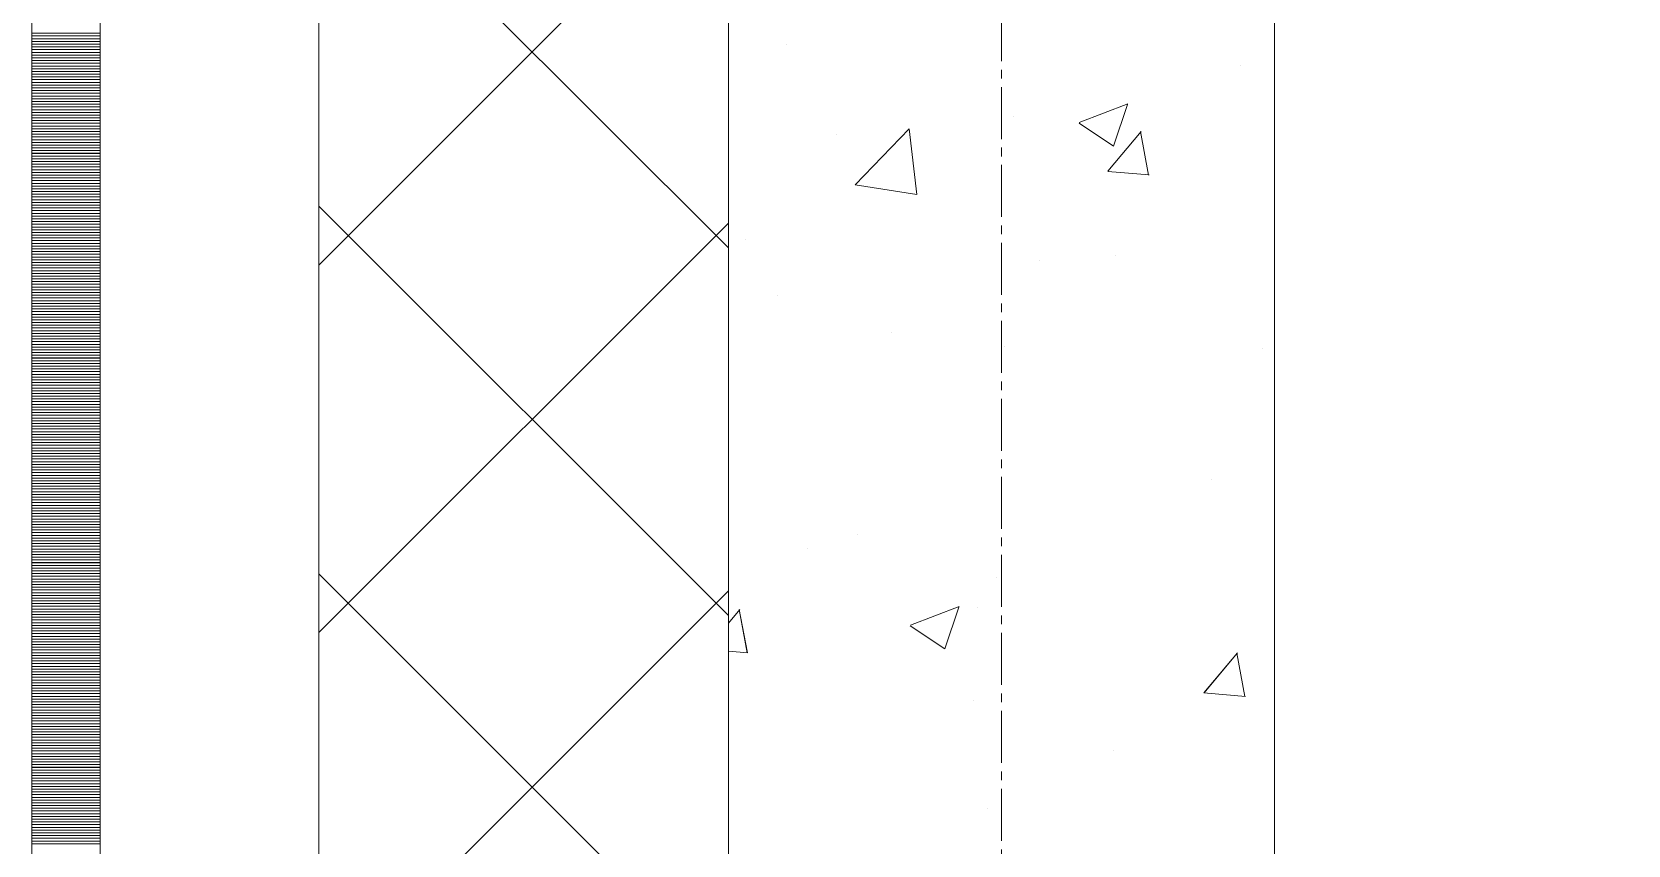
# Model space of a CAD drawing. Header units: millimetres. Extents: x 470010 to 1231400, y -134005 to 421770.
# Drawn here: x 806168 to 806752, y 157447 to 157745 of the extents above; entities that cross this region are included whole.
import ezdxf
from ezdxf.enums import TextEntityAlignment as Align

# ---------------------------------------------------------------- set-up
doc = ezdxf.new("R2010")
doc.units = ezdxf.units.MM
doc.linetypes.add('CENTER2', pattern=[28.575, 19.05, -3.175, 3.175, -3.175])
doc.linetypes.add('DASHED', pattern=[19.05, 12.7, -6.35])
doc.layers.get('Defpoints').update_dxf_attribs({"color": 140})
doc.layers.add('АР_Делит', color=120, linetype='Continuous', lineweight=0, plot=False)
for name, color, linetype, lineweight in [('АР_Стены ПЕНОблок', 52, 'Continuous', 20), ('АР_Тонкая', 254, 'Continuous', 5), ('АР_Утеплитель', 31, 'Continuous', 0), ('АР_Штриховка', 8, 'Continuous', 0)]:
    doc.layers.add(name, color=color, linetype=linetype, lineweight=lineweight)
doc.layers.add('РД_Оси_100', color=7, linetype='Continuous', lineweight=0, true_color=0x525252)
doc.styles.add('style1', font='ARIALN.TTF')

# ---------------------------------------------------------------- blocks, each defined once
blk = doc.blocks.new('СОШ_2200_АР_ОСИ_М100_28.05.24')
at = {"layer": 'АР_Делит', "color": 251, "linetype": 'DASHED', "true_color": 0x636466}
blk.add_lwpolyline([(114955, 135155), (114955, -355), (93595.036, -355), (93595.036, 13855), (94145, 13855), (94145, 68320), (66055, 68320), (66055, 13857.73), (83455, 13857.73), (83455, -355), (45245, -355), (45245, 13145), (44695, 13145), (44695, 26755), (45245, 26755), (45245, 68320), (20455, 68320), (20455, 26755), (27955, 26755), (27955, 13145), (-355, 13145), (-355, 100855)], dxfattribs=at)
at = {"layer": 'РД_Оси_100', "color": 251, "linetype": 'CENTER2', "true_color": 0x636466}
blk.add_line((0, -6155), (0, 139938.679), dxfattribs=at)
blk = doc.blocks.new('A$C9108343f')
at = {"layer": 'АР_Стены ПЕНОблок', "color": 18, "linetype": 'Continuous', "lineweight": 20, "true_color": 0x000000}
for p, q in [((140704.09, 313879.49), (140704.09, 237679.49)), ((140904.09, 237679.49), (140904.09, 313879.49))]:
    blk.add_line(p, q, dxfattribs=at)
at = {"layer": 'АР_Тонкая', "color": 18, "linetype": 'Continuous', "lineweight": 5, "true_color": 0x000000}
for p, q in [((140449.09, 313879.49), (140449.09, 237679.49)), ((140474.09, 313879.49), (140474.09, 237679.49)), ((140474.09, 237679.49), (140474.09, 313879.49)), ((140554.09, 237679.49), (140554.09, 313879.49))]:
    blk.add_line(p, q, dxfattribs=at)
at = {"layer": 'АР_Утеплитель', "color": 18, "linetype": 'Continuous', "lineweight": 0, "true_color": 0x000000}
for p, q in [((140554.09, 313879.49), (140554.09, 237679.49)), ((140704.09, 237679.49), (140704.09, 313879.49))]:
    blk.add_line(p, q, dxfattribs=at)
at = {"layer": 'АР_Штриховка', "color": 18, "linetype": 'Continuous', "lineweight": 0, "true_color": 0x000000}
for p, q in [((140704.09, 258032.58), (140554.09, 258182.58)), ((140554.09, 258026.3), (140704.09, 258176.3)), ((140449.09, 258111.24), (140474.09, 258111.24)), ((140449.09, 258110.24), (140474.09, 258110.24)), ((140449.09, 258109.24), (140474.09, 258109.24)), ((140449.09, 258108.24), (140474.09, 258108.24)), ((140449.09, 258107.24), (140474.09, 258107.24)), ((140449.09, 258106.24), (140474.09, 258106.24)), ((140449.09, 258105.24), (140474.09, 258105.24)), ((140725.22, 258106.95), (140725.22, 258106.95)), ((140449.09, 258104.24), (140474.09, 258104.24)), ((140449.09, 258103.24), (140474.09, 258103.24)), ((140449.09, 258102.24), (140474.09, 258102.24)), ((140449.09, 258101.24), (140474.09, 258101.24)), ((140449.09, 258100.24), (140474.09, 258100.24)), ((140449.09, 258099.24), (140474.09, 258099.24)), ((140891.65, 258099.44), (140891.65, 258099.44)), ((140449.09, 258098.24), (140474.09, 258098.24)), ((140449.09, 258097.24), (140474.09, 258097.24)), ((140449.09, 258096.24), (140474.09, 258096.24)), ((140449.09, 258095.24), (140474.09, 258095.24)), ((140449.09, 258094.24), (140474.09, 258094.24)), ((140449.09, 258093.24), (140474.09, 258093.24)), ((140449.09, 258092.24), (140474.09, 258092.24)), ((140449.09, 258091.24), (140474.09, 258091.24)), ((140449.09, 258090.24), (140474.09, 258090.24)), ((140449.09, 258089.24), (140474.09, 258089.24)), ((140449.09, 258088.24), (140474.09, 258088.24)), ((140449.09, 258087.24), (140474.09, 258087.24)), ((140449.09, 258086.24), (140474.09, 258086.24)), ((140449.09, 258085.24), (140474.09, 258085.24)), ((140449.09, 258084.24), (140474.09, 258084.24)), ((140449.09, 258083.24), (140474.09, 258083.24)), ((140449.09, 258082.24), (140474.09, 258082.24)), ((140449.09, 258081.24), (140474.09, 258081.24)), ((140832.57, 258078.52), (140850.36, 258085.35)), ((140845.13, 258069.81), (140850.28, 258085.16)), ((140449.09, 258080.24), (140474.09, 258080.24)), ((140449.09, 258079.24), (140474.09, 258079.24)), ((140449.09, 258078.24), (140474.09, 258078.24)), ((140449.09, 258077.24), (140474.09, 258077.24)), ((140449.09, 258076.24), (140474.09, 258076.24)), ((140449.09, 258075.24), (140474.09, 258075.24)), ((140750.51, 258055.65), (140770.29, 258076.26)), ((140773.06, 258052.14), (140770.26, 258076.26)), ((140808.41, 258080.91), (140808.41, 258080.91)), ((140832.48, 258078.33), (140845.12, 258069.81)), ((140843, 258060.65), (140855.25, 258075.24)), ((140857.98, 258059.27), (140855.04, 258075.19)), ((140449.09, 258074.24), (140474.09, 258074.24)), ((140449.09, 258073.24), (140474.09, 258073.24)), ((140449.09, 258072.24), (140474.09, 258072.24)), ((140449.09, 258071.24), (140474.09, 258071.24)), ((140449.09, 258070.24), (140474.09, 258070.24)), ((140743.52, 258074.02), (140743.52, 258074.02)), ((140449.09, 258069.24), (140474.09, 258069.24)), ((140449.09, 258068.24), (140474.09, 258068.24)), ((140449.09, 258067.24), (140474.09, 258067.24)), ((140449.09, 258066.24), (140474.09, 258066.24)), ((140449.09, 258065.24), (140474.09, 258065.24)), ((140449.09, 258064.24), (140474.09, 258064.24)), ((140449.09, 258063.24), (140474.09, 258063.24)), ((140449.09, 258062.24), (140474.09, 258062.24)), ((140449.09, 258061.24), (140474.09, 258061.24)), ((140449.09, 258060.24), (140474.09, 258060.24)), ((140449.09, 258059.24), (140474.09, 258059.24)), ((140449.09, 258058.24), (140474.09, 258058.24)), ((140843, 258060.64), (140858.18, 258059.31)), ((140449.09, 258057.24), (140474.09, 258057.24)), ((140449.09, 258056.24), (140474.09, 258056.24)), ((140449.09, 258055.24), (140474.09, 258055.24)), ((140449.09, 258054.24), (140474.09, 258054.24)), ((140449.09, 258053.24), (140474.09, 258053.24)), ((140449.09, 258052.24), (140474.09, 258052.24)), ((140750.48, 258055.7), (140773.07, 258052.2)), ((140449.09, 258051.24), (140474.09, 258051.24)), ((140449.09, 258050.24), (140474.09, 258050.24)), ((140449.09, 258049.24), (140474.09, 258049.24)), ((140449.09, 258048.24), (140474.09, 258048.24)), ((140449.09, 258047.24), (140474.09, 258047.24)), ((140449.09, 258046.24), (140474.09, 258046.24)), ((140704.09, 257897.88), (140554.09, 258047.88)), ((140449.09, 258045.24), (140474.09, 258045.24)), ((140449.09, 258044.24), (140474.09, 258044.24)), ((140449.09, 258043.24), (140474.09, 258043.24)), ((140449.09, 258042.24), (140474.09, 258042.24)), ((140449.09, 258041.24), (140474.09, 258041.24)), ((140449.09, 258040.24), (140474.09, 258040.24)), ((140554.09, 257891.59), (140704.09, 258041.59)), ((140449.09, 258039.24), (140474.09, 258039.24)), ((140449.09, 258038.24), (140474.09, 258038.24)), ((140449.09, 258037.24), (140474.09, 258037.24)), ((140449.09, 258036.24), (140474.09, 258036.24)), ((140449.09, 258035.24), (140474.09, 258035.24)), ((140710.42, 258035.7), (140710.42, 258035.7)), ((140449.09, 258034.24), (140474.09, 258034.24)), ((140449.09, 258033.24), (140474.09, 258033.24)), ((140449.09, 258032.24), (140474.09, 258032.24)), ((140449.09, 258031.24), (140474.09, 258031.24)), ((140449.09, 258030.24), (140474.09, 258030.24)), ((140449.09, 258029.24), (140474.09, 258029.24)), ((140846.01, 258029.97), (140846.01, 258029.97)), ((140449.09, 258028.24), (140474.09, 258028.24)), ((140449.09, 258027.24), (140474.09, 258027.24)), ((140449.09, 258026.24), (140474.09, 258026.24)), ((140449.09, 258025.24), (140474.09, 258025.24)), ((140449.09, 258024.24), (140474.09, 258024.24)), ((140449.09, 258023.24), (140474.09, 258023.24)), ((140818.18, 258027.81), (140818.18, 258027.81)), ((140449.09, 258022.24), (140474.09, 258022.24)), ((140449.09, 258021.24), (140474.09, 258021.24)), ((140449.09, 258020.24), (140474.09, 258020.24)), ((140449.09, 258019.24), (140474.09, 258019.24)), ((140449.09, 258018.24), (140474.09, 258018.24)), ((140449.09, 258017.24), (140474.09, 258017.24)), ((140449.09, 258016.24), (140474.09, 258016.24)), ((140449.09, 258015.24), (140474.09, 258015.24)), ((140449.09, 258014.24), (140474.09, 258014.24)), ((140449.09, 258013.24), (140474.09, 258013.24)), ((140449.09, 258012.24), (140474.09, 258012.24)), ((140449.09, 258011.24), (140474.09, 258011.24)), ((140721.98, 258015.15), (140721.98, 258015.15)), ((140449.09, 258010.24), (140474.09, 258010.24)), ((140449.09, 258009.24), (140474.09, 258009.24)), ((140449.09, 258008.24), (140474.09, 258008.24)), ((140449.09, 258007.24), (140474.09, 258007.24)), ((140449.09, 258006.24), (140474.09, 258006.24)), ((140449.09, 258005.24), (140474.09, 258005.24)), ((140449.09, 258004.24), (140474.09, 258004.24)), ((140449.09, 258003.24), (140474.09, 258003.24)), ((140449.09, 258002.24), (140474.09, 258002.24)), ((140449.09, 258001.24), (140474.09, 258001.24)), ((140449.09, 258000.24), (140474.09, 258000.24)), ((140449.09, 257999.24), (140474.09, 257999.24)), ((140763.97, 258001.58), (140763.97, 258001.58)), ((140449.09, 257998.24), (140474.09, 257998.24)), ((140449.09, 257997.24), (140474.09, 257997.24)), ((140449.09, 257996.24), (140474.09, 257996.24)), ((140449.09, 257995.24), (140474.09, 257995.24)), ((140449.09, 257994.24), (140474.09, 257994.24)), ((140805.32, 257996.36), (140805.32, 257996.36)), ((140899.56, 257995.86), (140899.56, 257995.86)), ((140449.09, 257993.24), (140474.09, 257993.24)), ((140449.09, 257992.24), (140474.09, 257992.24)), ((140449.09, 257991.24), (140474.09, 257991.24)), ((140449.09, 257990.24), (140474.09, 257990.24)), ((140449.09, 257989.24), (140474.09, 257989.24)), ((140449.09, 257988.24), (140474.09, 257988.24)), ((140449.09, 257987.24), (140474.09, 257987.24)), ((140449.09, 257986.24), (140474.09, 257986.24)), ((140449.09, 257985.24), (140474.09, 257985.24)), ((140449.09, 257984.24), (140474.09, 257984.24)), ((140449.09, 257983.24), (140474.09, 257983.24)), ((140449.09, 257982.24), (140474.09, 257982.24)), ((140449.09, 257981.24), (140474.09, 257981.24)), ((140449.09, 257980.24), (140474.09, 257980.24)), ((140449.09, 257979.24), (140474.09, 257979.24)), ((140449.09, 257978.24), (140474.09, 257978.24)), ((140449.09, 257977.24), (140474.09, 257977.24)), ((140449.09, 257976.24), (140474.09, 257976.24)), ((140449.09, 257975.24), (140474.09, 257975.24)), ((140449.09, 257974.24), (140474.09, 257974.24)), ((140449.09, 257973.24), (140474.09, 257973.24)), ((140449.09, 257972.24), (140474.09, 257972.24)), ((140449.09, 257971.24), (140474.09, 257971.24)), ((140449.09, 257970.24), (140474.09, 257970.24)), ((140449.09, 257969.24), (140474.09, 257969.24)), ((140449.09, 257968.24), (140474.09, 257968.24)), ((140449.09, 257967.24), (140474.09, 257967.24)), ((140449.09, 257966.24), (140474.09, 257966.24)), ((140449.09, 257965.24), (140474.09, 257965.24)), ((140449.09, 257964.24), (140474.09, 257964.24)), ((140449.09, 257963.24), (140474.09, 257963.24)), ((140449.09, 257962.24), (140474.09, 257962.24)), ((140449.09, 257961.24), (140474.09, 257961.24)), ((140449.09, 257960.24), (140474.09, 257960.24)), ((140449.09, 257959.24), (140474.09, 257959.24)), ((140449.09, 257958.24), (140474.09, 257958.24)), ((140449.09, 257957.24), (140474.09, 257957.24)), ((140449.09, 257956.24), (140474.09, 257956.24)), ((140449.09, 257955.24), (140474.09, 257955.24)), ((140449.09, 257954.24), (140474.09, 257954.24)), ((140449.09, 257953.24), (140474.09, 257953.24)), ((140449.09, 257952.24), (140474.09, 257952.24)), ((140449.09, 257951.24), (140474.09, 257951.24)), ((140449.09, 257950.24), (140474.09, 257950.24)), ((140449.09, 257949.24), (140474.09, 257949.24)), ((140449.09, 257948.24), (140474.09, 257948.24)), ((140449.09, 257947.24), (140474.09, 257947.24)), ((140881.16, 257947.89), (140881.16, 257947.89)), ((140449.09, 257946.24), (140474.09, 257946.24)), ((140449.09, 257945.24), (140474.09, 257945.24)), ((140449.09, 257944.24), (140474.09, 257944.24)), ((140449.09, 257943.24), (140474.09, 257943.24)), ((140449.09, 257942.24), (140474.09, 257942.24)), ((140449.09, 257941.24), (140474.09, 257941.24)), ((140449.09, 257940.24), (140474.09, 257940.24)), ((140449.09, 257939.24), (140474.09, 257939.24)), ((140449.09, 257938.24), (140474.09, 257938.24)), ((140449.09, 257937.24), (140474.09, 257937.24)), ((140449.09, 257936.24), (140474.09, 257936.24)), ((140449.09, 257935.24), (140474.09, 257935.24)), ((140449.09, 257934.24), (140474.09, 257934.24)), ((140449.09, 257933.24), (140474.09, 257933.24)), ((140449.09, 257932.24), (140474.09, 257932.24)), ((140449.09, 257931.24), (140474.09, 257931.24)), ((140449.09, 257930.24), (140474.09, 257930.24)), ((140449.09, 257929.24), (140474.09, 257929.24)), ((140449.09, 257928.24), (140474.09, 257928.24)), ((140449.09, 257927.24), (140474.09, 257927.24)), ((140449.09, 257926.24), (140474.09, 257926.24)), ((140449.09, 257925.24), (140474.09, 257925.24)), ((140449.09, 257924.24), (140474.09, 257924.24)), ((140449.09, 257923.24), (140474.09, 257923.24)), ((140751.36, 257927.63), (140751.36, 257927.63)), ((140449.09, 257922.24), (140474.09, 257922.24)), ((140449.09, 257921.24), (140474.09, 257921.24)), ((140449.09, 257920.24), (140474.09, 257920.24)), ((140449.09, 257919.24), (140474.09, 257919.24)), ((140449.09, 257918.24), (140474.09, 257918.24)), ((140733.03, 257922.46), (140733.03, 257922.46)), ((140449.09, 257917.24), (140474.09, 257917.24)), ((140449.09, 257916.24), (140474.09, 257916.24)), ((140449.09, 257915.24), (140474.09, 257915.24)), ((140449.09, 257914.24), (140474.09, 257914.24)), ((140449.09, 257913.24), (140474.09, 257913.24)), ((140449.09, 257912.24), (140474.09, 257912.24)), ((140704.09, 257763.18), (140554.09, 257913.18)), ((140802.23, 257911.8), (140802.23, 257911.8)), ((140449.09, 257911.24), (140474.09, 257911.24)), ((140449.09, 257910.24), (140474.09, 257910.24)), ((140449.09, 257909.24), (140474.09, 257909.24)), ((140449.09, 257908.24), (140474.09, 257908.24)), ((140449.09, 257907.24), (140474.09, 257907.24)), ((140449.09, 257906.24), (140474.09, 257906.24)), ((140554.09, 257756.89), (140704.09, 257906.89)), ((140449.09, 257905.24), (140474.09, 257905.24)), ((140449.09, 257904.24), (140474.09, 257904.24)), ((140449.09, 257903.24), (140474.09, 257903.24)), ((140449.09, 257902.24), (140474.09, 257902.24)), ((140449.09, 257901.24), (140474.09, 257901.24)), ((140449.09, 257900.24), (140474.09, 257900.24)), ((140704.09, 257895.1), (140708.3, 257900.12)), ((140711.04, 257884.15), (140708.1, 257900.07)), ((140770.77, 257894.33), (140788.55, 257901.16)), ((140783.32, 257885.62), (140788.47, 257900.97)), ((140795.48, 257900.86), (140795.48, 257900.86)), ((140449.09, 257899.24), (140474.09, 257899.24)), ((140449.09, 257898.24), (140474.09, 257898.24)), ((140449.09, 257897.24), (140474.09, 257897.24)), ((140449.09, 257896.24), (140474.09, 257896.24)), ((140449.09, 257895.24), (140474.09, 257895.24)), ((140449.09, 257894.24), (140474.09, 257894.24)), ((140770.68, 257894.14), (140783.32, 257885.62)), ((140449.09, 257893.24), (140474.09, 257893.24)), ((140449.09, 257892.24), (140474.09, 257892.24)), ((140449.09, 257891.24), (140474.09, 257891.24)), ((140449.09, 257890.24), (140474.09, 257890.24)), ((140449.09, 257889.24), (140474.09, 257889.24)), ((140449.09, 257888.24), (140474.09, 257888.24)), ((140449.09, 257887.24), (140474.09, 257887.24)), ((140449.09, 257886.24), (140474.09, 257886.24)), ((140449.09, 257885.24), (140474.09, 257885.24)), ((140449.09, 257884.24), (140474.09, 257884.24)), ((140449.09, 257883.24), (140474.09, 257883.24)), ((140704.09, 257884.82), (140711.24, 257884.19)), ((140878.24, 257869.59), (140890.49, 257884.18)), ((140893.22, 257868.21), (140890.28, 257884.13)), ((140449.09, 257882.24), (140474.09, 257882.24)), ((140449.09, 257881.24), (140474.09, 257881.24)), ((140449.09, 257880.24), (140474.09, 257880.24)), ((140449.09, 257879.24), (140474.09, 257879.24)), ((140449.09, 257878.24), (140474.09, 257878.24)), ((140449.09, 257877.24), (140474.09, 257877.24)), ((140449.09, 257876.24), (140474.09, 257876.24)), ((140449.09, 257875.24), (140474.09, 257875.24)), ((140449.09, 257874.24), (140474.09, 257874.24)), ((140449.09, 257873.24), (140474.09, 257873.24)), ((140449.09, 257872.24), (140474.09, 257872.24)), ((140449.09, 257871.24), (140474.09, 257871.24)), ((140449.09, 257870.24), (140474.09, 257870.24)), ((140449.09, 257869.24), (140474.09, 257869.24)), ((140449.09, 257868.24), (140474.09, 257868.24)), ((140449.09, 257867.24), (140474.09, 257867.24)), ((140449.09, 257866.24), (140474.09, 257866.24)), ((140449.09, 257865.24), (140474.09, 257865.24)), ((140793.9, 257866.69), (140793.9, 257866.69)), ((140878.24, 257869.58), (140893.42, 257868.25)), ((140449.09, 257864.24), (140474.09, 257864.24)), ((140449.09, 257863.24), (140474.09, 257863.24)), ((140449.09, 257862.24), (140474.09, 257862.24)), ((140449.09, 257861.24), (140474.09, 257861.24)), ((140449.09, 257860.24), (140474.09, 257860.24)), ((140449.09, 257859.24), (140474.09, 257859.24)), ((140449.09, 257858.24), (140474.09, 257858.24)), ((140449.09, 257857.24), (140474.09, 257857.24)), ((140449.09, 257856.24), (140474.09, 257856.24)), ((140449.09, 257855.24), (140474.09, 257855.24)), ((140449.09, 257854.24), (140474.09, 257854.24)), ((140449.09, 257853.24), (140474.09, 257853.24)), ((140449.09, 257852.24), (140474.09, 257852.24)), ((140449.09, 257851.24), (140474.09, 257851.24)), ((140449.09, 257850.24), (140474.09, 257850.24)), ((140449.09, 257849.24), (140474.09, 257849.24)), ((140449.09, 257848.24), (140474.09, 257848.24)), ((140844.96, 257848.57), (140844.96, 257848.57)), ((140449.09, 257847.24), (140474.09, 257847.24)), ((140449.09, 257846.24), (140474.09, 257846.24)), ((140449.09, 257845.24), (140474.09, 257845.24)), ((140449.09, 257844.24), (140474.09, 257844.24)), ((140449.09, 257843.24), (140474.09, 257843.24)), ((140449.09, 257842.24), (140474.09, 257842.24)), ((140449.09, 257841.24), (140474.09, 257841.24)), ((140449.09, 257840.24), (140474.09, 257840.24)), ((140449.09, 257839.24), (140474.09, 257839.24)), ((140449.09, 257838.24), (140474.09, 257838.24)), ((140449.09, 257837.24), (140474.09, 257837.24)), ((140449.09, 257836.24), (140474.09, 257836.24)), ((140449.09, 257835.24), (140474.09, 257835.24)), ((140449.09, 257834.24), (140474.09, 257834.24)), ((140449.09, 257833.24), (140474.09, 257833.24)), ((140449.09, 257832.24), (140474.09, 257832.24)), ((140449.09, 257831.24), (140474.09, 257831.24)), ((140449.09, 257830.24), (140474.09, 257830.24)), ((140449.09, 257829.24), (140474.09, 257829.24)), ((140449.09, 257828.24), (140474.09, 257828.24)), ((140449.09, 257827.24), (140474.09, 257827.24)), ((140449.09, 257826.24), (140474.09, 257826.24)), ((140449.09, 257825.24), (140474.09, 257825.24)), ((140449.09, 257824.24), (140474.09, 257824.24)), ((140799.15, 257827.25), (140799.15, 257827.25)), ((140449.09, 257823.24), (140474.09, 257823.24)), ((140449.09, 257822.24), (140474.09, 257822.24)), ((140449.09, 257821.24), (140474.09, 257821.24)), ((140449.09, 257820.24), (140474.09, 257820.24)), ((140449.09, 257819.24), (140474.09, 257819.24)), ((140449.09, 257818.24), (140474.09, 257818.24)), ((140449.09, 257817.24), (140474.09, 257817.24)), ((140449.09, 257816.24), (140474.09, 257816.24)), ((140449.09, 257815.24), (140474.09, 257815.24)), ((140449.09, 257814.24), (140474.09, 257814.24))]:
    blk.add_line(p, q, dxfattribs=at)
at = {"layer": 'РД_Оси_100'}
blk.add_blockref('СОШ_2200_АР_ОСИ_М100_28.05.24', (140804.09, 223079.49), dxfattribs=at)
at = {"layer": 'Defpoints', "color": 18, "true_color": 0x000000, "style": 'style1'}
for p in [(143949.34, 316089.12), (143974.98, 281639.5), (143890.4, 273244.71), (143839.99, 264276.81), (143967.75, 254892.38), (12251.96, 104178.14), (12382.58, 96023.14)]:
    blk.add_attdef('АР-ПОМЕЩЕНИЕ:НАИМЕНОВАНИЕ', text='', height=100, dxfattribs=at).set_placement(p, align=Align.MIDDLE)
at = {"layer": 'Defpoints', "color": 18, "true_color": 0x000000, "style": 'style1', "flags": 8}
for p in [(143951.3, 279099.09), (143848.34, 269251.11), (143875.33, 260094.25), (144049.74, 250824.7), (163419.28, 238153.36), (155897.46, 237965.97), (183037.2, 237965.97), (143342.94, 237876.19)]:
    blk.add_attdef('АР-ПОМЕЩЕНИЕ:НАИМЕНОВАНИЕ', text='', height=100, dxfattribs=at).set_placement(p, align=Align.MIDDLE)

msp = doc.modelspace()

# ---------------------------------------------------------------- linework, layer by layer
at = {"layer": 'АР_Стены ПЕНОблок', "color": 18, "linetype": 'Continuous', "lineweight": 20, "true_color": 0x000000}
for p, q in [((806422.706, 213513.251), (806422.706, 137313.251)), ((806622.706, 137313.251), (806622.706, 213513.251))]:
    msp.add_line(p, q, dxfattribs=at)
at = {"layer": 'АР_Тонкая', "color": 18, "linetype": 'Continuous', "lineweight": 5, "true_color": 0x000000}
for p, q in [((806167.706, 213513.251), (806167.706, 137313.251)), ((806192.706, 213513.251), (806192.706, 137313.251)), ((806192.706, 137313.251), (806192.706, 213513.251)), ((806272.706, 137313.251), (806272.706, 213513.251))]:
    msp.add_line(p, q, dxfattribs=at)
at = {"layer": 'АР_Утеплитель', "color": 18, "linetype": 'Continuous', "lineweight": 0, "true_color": 0x000000}
for p, q in [((806272.706, 213513.251), (806272.706, 137313.251)), ((806422.706, 137313.251), (806422.706, 213513.251))]:
    msp.add_line(p, q, dxfattribs=at)
at = {"layer": 'АР_Штриховка', "color": 18, "linetype": 'Continuous', "lineweight": 0, "true_color": 0x000000}
for p, q in [((806422.706, 157666.342), (806272.706, 157816.342)), ((806272.706, 157660.055), (806422.706, 157810.055)), ((806167.706, 157745), (806192.706, 157745)), ((806167.706, 157744), (806192.706, 157744)), ((806167.706, 157743), (806192.706, 157743)), ((806167.706, 157742), (806192.706, 157742)), ((806167.706, 157741), (806192.706, 157741)), ((806167.706, 157740), (806192.706, 157740)), ((806167.706, 157739), (806192.706, 157739)), ((806167.706, 157738), (806192.706, 157738)), ((806167.706, 157737), (806192.706, 157737)), ((806167.706, 157736), (806192.706, 157736)), ((806167.706, 157735), (806192.706, 157735)), ((806167.706, 157734), (806192.706, 157734)), ((806167.706, 157733), (806192.706, 157733)), ((806167.706, 157732), (806192.706, 157732)), ((806167.706, 157731), (806192.706, 157731)), ((806167.706, 157730), (806192.706, 157730)), ((806167.706, 157729), (806192.706, 157729)), ((806167.706, 157728), (806192.706, 157728)), ((806167.706, 157727), (806192.706, 157727)), ((806167.706, 157726), (806192.706, 157726)), ((806167.706, 157725), (806192.706, 157725)), ((806167.706, 157724), (806192.706, 157724)), ((806167.706, 157723), (806192.706, 157723)), ((806167.706, 157722), (806192.706, 157722)), ((806167.706, 157721), (806192.706, 157721)), ((806167.706, 157720), (806192.706, 157720)), ((806167.706, 157719), (806192.706, 157719)), ((806551.183, 157712.278), (806568.968, 157719.105)), ((806563.738, 157703.565), (806568.888, 157718.914)), ((806167.706, 157718), (806192.706, 157718)), ((806167.706, 157717), (806192.706, 157717)), ((806167.706, 157716), (806192.706, 157716)), ((806167.706, 157715), (806192.706, 157715)), ((806167.706, 157714), (806192.706, 157714)), ((806167.706, 157713), (806192.706, 157713)), ((806167.706, 157712), (806192.706, 157712)), ((806167.706, 157711), (806192.706, 157711)), ((806167.706, 157710), (806192.706, 157710)), ((806167.706, 157709), (806192.706, 157709)), ((806167.706, 157708), (806192.706, 157708)), ((806167.706, 157707), (806192.706, 157707)), ((806469.119, 157689.403), (806488.903, 157710.022)), ((806491.675, 157685.896), (806488.869, 157710.018)), ((806551.097, 157712.088), (806563.731, 157703.566)), ((806561.613, 157694.404), (806573.858, 157708.997)), ((806576.589, 157693.028), (806573.652, 157708.949)), ((806167.706, 157706), (806192.706, 157706)), ((806167.706, 157705), (806192.706, 157705)), ((806167.706, 157704), (806192.706, 157704)), ((806167.706, 157703), (806192.706, 157703)), ((806167.706, 157702), (806192.706, 157702)), ((806167.706, 157701), (806192.706, 157701)), ((806167.706, 157700), (806192.706, 157700)), ((806167.706, 157699), (806192.706, 157699)), ((806167.706, 157698), (806192.706, 157698)), ((806167.706, 157697), (806192.706, 157697)), ((806167.706, 157696), (806192.706, 157696)), ((806167.706, 157695), (806192.706, 157695)), ((806167.706, 157694), (806192.706, 157694)), ((806167.706, 157693), (806192.706, 157693)), ((806167.706, 157692), (806192.706, 157692)), ((806167.706, 157691), (806192.706, 157691)), ((806167.706, 157690), (806192.706, 157690)), ((806167.706, 157689), (806192.706, 157689)), ((806469.094, 157689.457), (806491.684, 157685.953)), ((806561.612, 157694.394), (806576.794, 157693.066)), ((806167.706, 157688), (806192.706, 157688)), ((806167.706, 157687), (806192.706, 157687)), ((806167.706, 157686), (806192.706, 157686)), ((806167.706, 157685), (806192.706, 157685)), ((806167.706, 157684), (806192.706, 157684)), ((806167.706, 157683), (806192.706, 157683)), ((806167.706, 157682), (806192.706, 157682)), ((806167.706, 157681), (806192.706, 157681)), ((806167.706, 157680), (806192.706, 157680)), ((806167.706, 157679), (806192.706, 157679)), ((806167.706, 157678), (806192.706, 157678)), ((806422.706, 157531.638), (806272.706, 157681.638)), ((806167.706, 157677), (806192.706, 157677)), ((806167.706, 157676), (806192.706, 157676)), ((806167.706, 157675), (806192.706, 157675)), ((806167.706, 157674), (806192.706, 157674)), ((806167.706, 157673), (806192.706, 157673)), ((806167.706, 157672), (806192.706, 157672)), ((806272.706, 157525.351), (806422.706, 157675.351)), ((806167.706, 157671), (806192.706, 157671)), ((806167.706, 157670), (806192.706, 157670)), ((806167.706, 157669), (806192.706, 157669)), ((806167.706, 157668), (806192.706, 157668)), ((806167.706, 157667), (806192.706, 157667)), ((806167.706, 157666), (806192.706, 157666)), ((806167.706, 157665), (806192.706, 157665)), ((806167.706, 157664), (806192.706, 157664)), ((806167.706, 157663), (806192.706, 157663)), ((806167.706, 157662), (806192.706, 157662)), ((806167.706, 157661), (806192.706, 157661)), ((806167.706, 157660), (806192.706, 157660)), ((806167.706, 157659), (806192.706, 157659)), ((806167.706, 157658), (806192.706, 157658)), ((806167.706, 157657), (806192.706, 157657)), ((806167.706, 157656), (806192.706, 157656)), ((806167.706, 157655), (806192.706, 157655)), ((806167.706, 157654), (806192.706, 157654)), ((806167.706, 157653), (806192.706, 157653)), ((806167.706, 157652), (806192.706, 157652)), ((806167.706, 157651), (806192.706, 157651)), ((806167.706, 157650), (806192.706, 157650)), ((806167.706, 157649), (806192.706, 157649)), ((806167.706, 157648), (806192.706, 157648)), ((806167.706, 157647), (806192.706, 157647)), ((806167.706, 157646), (806192.706, 157646)), ((806167.706, 157645), (806192.706, 157645)), ((806167.706, 157644), (806192.706, 157644)), ((806167.706, 157643), (806192.706, 157643)), ((806167.706, 157642), (806192.706, 157642)), ((806167.706, 157641), (806192.706, 157641)), ((806167.706, 157640), (806192.706, 157640)), ((806167.706, 157639), (806192.706, 157639)), ((806167.706, 157638), (806192.706, 157638)), ((806167.706, 157637), (806192.706, 157637)), ((806167.706, 157636), (806192.706, 157636)), ((806167.706, 157635), (806192.706, 157635)), ((806167.706, 157634), (806192.706, 157634)), ((806167.706, 157633), (806192.706, 157633)), ((806167.706, 157632), (806192.706, 157632)), ((806167.706, 157631), (806192.706, 157631)), ((806167.706, 157630), (806192.706, 157630)), ((806167.706, 157629), (806192.706, 157629)), ((806167.706, 157628), (806192.706, 157628)), ((806167.706, 157627), (806192.706, 157627)), ((806167.706, 157626), (806192.706, 157626)), ((806167.706, 157625), (806192.706, 157625)), ((806167.706, 157624), (806192.706, 157624)), ((806167.706, 157623), (806192.706, 157623)), ((806167.706, 157622), (806192.706, 157622)), ((806167.706, 157621), (806192.706, 157621)), ((806167.706, 157620), (806192.706, 157620)), ((806167.706, 157619), (806192.706, 157619)), ((806167.706, 157618), (806192.706, 157618)), ((806167.706, 157617), (806192.706, 157617)), ((806167.706, 157616), (806192.706, 157616)), ((806167.706, 157615), (806192.706, 157615)), ((806167.706, 157614), (806192.706, 157614)), ((806167.706, 157613), (806192.706, 157613)), ((806167.706, 157612), (806192.706, 157612)), ((806167.706, 157611), (806192.706, 157611)), ((806167.706, 157610), (806192.706, 157610)), ((806167.706, 157609), (806192.706, 157609)), ((806167.706, 157608), (806192.706, 157608)), ((806167.706, 157607), (806192.706, 157607)), ((806167.706, 157606), (806192.706, 157606)), ((806167.706, 157605), (806192.706, 157605)), ((806167.706, 157604), (806192.706, 157604)), ((806167.706, 157603), (806192.706, 157603)), ((806167.706, 157602), (806192.706, 157602)), ((806167.706, 157601), (806192.706, 157601)), ((806167.706, 157600), (806192.706, 157600)), ((806167.706, 157599), (806192.706, 157599)), ((806167.706, 157598), (806192.706, 157598)), ((806167.706, 157597), (806192.706, 157597)), ((806167.706, 157596), (806192.706, 157596)), ((806167.706, 157595), (806192.706, 157595)), ((806167.706, 157594), (806192.706, 157594)), ((806167.706, 157593), (806192.706, 157593)), ((806167.706, 157592), (806192.706, 157592)), ((806167.706, 157591), (806192.706, 157591)), ((806167.706, 157590), (806192.706, 157590)), ((806167.706, 157589), (806192.706, 157589)), ((806167.706, 157588), (806192.706, 157588)), ((806167.706, 157587), (806192.706, 157587)), ((806167.706, 157586), (806192.706, 157586)), ((806167.706, 157585), (806192.706, 157585)), ((806167.706, 157584), (806192.706, 157584)), ((806167.706, 157583), (806192.706, 157583)), ((806167.706, 157582), (806192.706, 157582)), ((806167.706, 157581), (806192.706, 157581)), ((806167.706, 157580), (806192.706, 157580)), ((806167.706, 157579), (806192.706, 157579)), ((806167.706, 157578), (806192.706, 157578)), ((806167.706, 157577), (806192.706, 157577)), ((806167.706, 157576), (806192.706, 157576)), ((806167.706, 157575), (806192.706, 157575)), ((806167.706, 157574), (806192.706, 157574)), ((806167.706, 157573), (806192.706, 157573)), ((806167.706, 157572), (806192.706, 157572)), ((806167.706, 157571), (806192.706, 157571)), ((806167.706, 157570), (806192.706, 157570)), ((806167.706, 157569), (806192.706, 157569)), ((806167.706, 157568), (806192.706, 157568)), ((806167.706, 157567), (806192.706, 157567)), ((806167.706, 157566), (806192.706, 157566)), ((806167.706, 157565), (806192.706, 157565)), ((806167.706, 157564), (806192.706, 157564)), ((806167.706, 157563), (806192.706, 157563)), ((806167.706, 157562), (806192.706, 157562)), ((806167.706, 157561), (806192.706, 157561)), ((806167.706, 157560), (806192.706, 157560)), ((806167.706, 157559), (806192.706, 157559)), ((806167.706, 157558), (806192.706, 157558)), ((806167.706, 157557), (806192.706, 157557)), ((806167.706, 157556), (806192.706, 157556)), ((806167.706, 157555), (806192.706, 157555)), ((806167.706, 157554), (806192.706, 157554)), ((806167.706, 157553), (806192.706, 157553)), ((806167.706, 157552), (806192.706, 157552)), ((806167.706, 157551), (806192.706, 157551)), ((806167.706, 157550), (806192.706, 157550)), ((806167.706, 157549), (806192.706, 157549)), ((806167.706, 157548), (806192.706, 157548)), ((806167.706, 157547), (806192.706, 157547)), ((806167.706, 157546), (806192.706, 157546)), ((806167.706, 157545), (806192.706, 157545)), ((806167.706, 157544), (806192.706, 157544)), ((806167.706, 157543), (806192.706, 157543)), ((806422.706, 157396.935), (806272.706, 157546.935)), ((806167.706, 157542), (806192.706, 157542)), ((806167.706, 157541), (806192.706, 157541)), ((806167.706, 157540), (806192.706, 157540)), ((806167.706, 157539), (806192.706, 157539)), ((806167.706, 157538), (806192.706, 157538)), ((806167.706, 157537), (806192.706, 157537)), ((806272.706, 157390.648), (806422.706, 157540.648)), ((806167.706, 157536), (806192.706, 157536)), ((806167.706, 157535), (806192.706, 157535)), ((806167.706, 157534), (806192.706, 157534)), ((806167.706, 157533), (806192.706, 157533)), ((806167.706, 157532), (806192.706, 157532)), ((806422.706, 157528.862), (806426.916, 157533.879)), ((806429.648, 157517.91), (806426.711, 157533.832)), ((806489.381, 157528.09), (806507.165, 157534.917)), ((806501.936, 157519.377), (806507.086, 157534.726)), ((806167.706, 157531), (806192.706, 157531)), ((806167.706, 157530), (806192.706, 157530)), ((806167.706, 157529), (806192.706, 157529)), ((806167.706, 157528), (806192.706, 157528)), ((806167.706, 157527), (806192.706, 157527)), ((806167.706, 157526), (806192.706, 157526)), ((806489.295, 157527.9), (806501.929, 157519.378)), ((806167.706, 157525), (806192.706, 157525)), ((806167.706, 157524), (806192.706, 157524)), ((806167.706, 157523), (806192.706, 157523)), ((806167.706, 157522), (806192.706, 157522)), ((806167.706, 157521), (806192.706, 157521)), ((806167.706, 157520), (806192.706, 157520)), ((806167.706, 157519), (806192.706, 157519)), ((806167.706, 157518), (806192.706, 157518)), ((806167.706, 157517), (806192.706, 157517)), ((806167.706, 157516), (806192.706, 157516)), ((806167.706, 157515), (806192.706, 157515)), ((806167.706, 157514), (806192.706, 157514)), ((806422.706, 157518.573), (806429.852, 157517.948)), ((806596.856, 157503.347), (806609.101, 157517.94)), ((806611.832, 157501.971), (806608.895, 157517.892)), ((806167.706, 157513), (806192.706, 157513)), ((806167.706, 157512), (806192.706, 157512)), ((806167.706, 157511), (806192.706, 157511)), ((806167.706, 157510), (806192.706, 157510)), ((806167.706, 157509), (806192.706, 157509)), ((806167.706, 157508), (806192.706, 157508)), ((806167.706, 157507), (806192.706, 157507)), ((806167.706, 157506), (806192.706, 157506)), ((806167.706, 157505), (806192.706, 157505)), ((806167.706, 157504), (806192.706, 157504)), ((806167.706, 157503), (806192.706, 157503)), ((806167.706, 157502), (806192.706, 157502)), ((806596.855, 157503.337), (806612.037, 157502.009)), ((806167.706, 157501), (806192.706, 157501)), ((806167.706, 157500), (806192.706, 157500)), ((806167.706, 157499), (806192.706, 157499)), ((806167.706, 157498), (806192.706, 157498)), ((806167.706, 157497), (806192.706, 157497)), ((806167.706, 157496), (806192.706, 157496)), ((806167.706, 157495), (806192.706, 157495)), ((806167.706, 157494), (806192.706, 157494)), ((806167.706, 157493), (806192.706, 157493)), ((806167.706, 157492), (806192.706, 157492)), ((806167.706, 157491), (806192.706, 157491)), ((806167.706, 157490), (806192.706, 157490)), ((806167.706, 157489), (806192.706, 157489)), ((806167.706, 157488), (806192.706, 157488)), ((806167.706, 157487), (806192.706, 157487)), ((806167.706, 157486), (806192.706, 157486)), ((806167.706, 157485), (806192.706, 157485)), ((806167.706, 157484), (806192.706, 157484)), ((806167.706, 157483), (806192.706, 157483)), ((806167.706, 157482), (806192.706, 157482)), ((806167.706, 157481), (806192.706, 157481)), ((806167.706, 157480), (806192.706, 157480)), ((806167.706, 157479), (806192.706, 157479)), ((806167.706, 157478), (806192.706, 157478)), ((806167.706, 157477), (806192.706, 157477)), ((806167.706, 157476), (806192.706, 157476)), ((806167.706, 157475), (806192.706, 157475)), ((806167.706, 157474), (806192.706, 157474)), ((806167.706, 157473), (806192.706, 157473)), ((806167.706, 157472), (806192.706, 157472)), ((806167.706, 157471), (806192.706, 157471)), ((806167.706, 157470), (806192.706, 157470)), ((806167.706, 157469), (806192.706, 157469)), ((806167.706, 157468), (806192.706, 157468)), ((806167.706, 157467), (806192.706, 157467)), ((806167.706, 157466), (806192.706, 157466)), ((806167.706, 157465), (806192.706, 157465)), ((806167.706, 157464), (806192.706, 157464)), ((806167.706, 157463), (806192.706, 157463)), ((806167.706, 157462), (806192.706, 157462)), ((806167.706, 157461), (806192.706, 157461)), ((806167.706, 157460), (806192.706, 157460)), ((806167.706, 157459), (806192.706, 157459)), ((806167.706, 157458), (806192.706, 157458)), ((806167.706, 157457), (806192.706, 157457)), ((806167.706, 157456), (806192.706, 157456)), ((806167.706, 157455), (806192.706, 157455)), ((806167.706, 157454), (806192.706, 157454)), ((806167.706, 157453), (806192.706, 157453)), ((806167.706, 157452), (806192.706, 157452)), ((806167.706, 157451), (806192.706, 157451)), ((806167.706, 157450), (806192.706, 157450)), ((806167.706, 157449), (806192.706, 157449)), ((806167.706, 157448), (806192.706, 157448))]:
    msp.add_line(p, q, dxfattribs=at)

# ---------------------------------------------------------------- block references
msp.add_blockref('A$C9108343f', (665718.612, -100366.242))
at = {"layer": 'РД_Оси_100'}
msp.add_blockref('СОШ_2200_АР_ОСИ_М100_28.05.24', (806522.706, 122713.251), dxfattribs=at)

doc.saveas('drawing.dxf')
